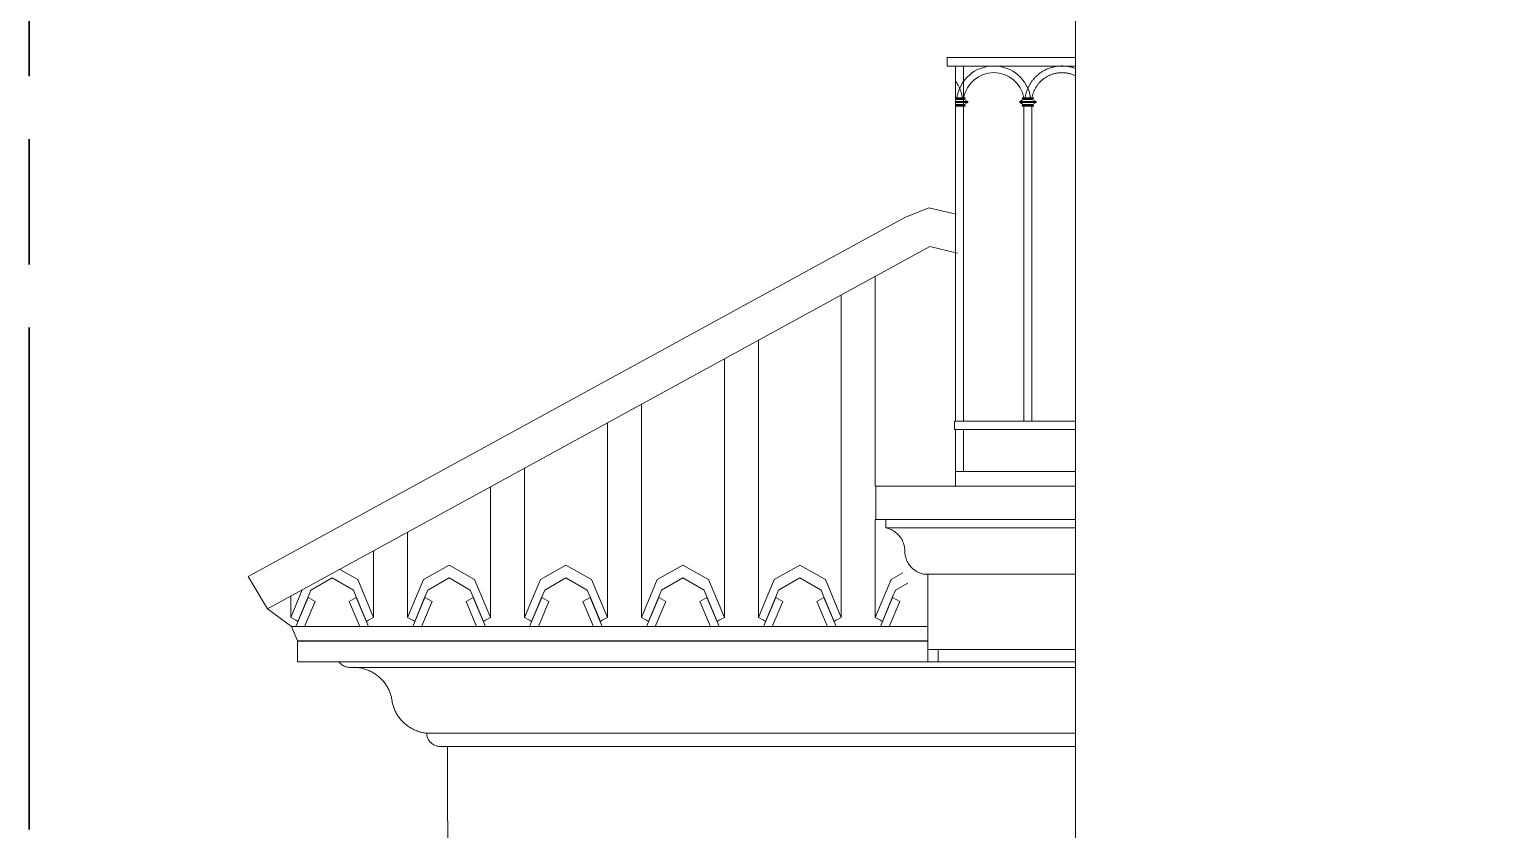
# Model space of a CAD drawing. Header units: millimetres. Extents: x -78046 to 260989, y -99288 to 158505.
# Drawn here: x 235063 to 238567, y -60502 to -58590 of the extents above; entities that cross this region are included whole.
import ezdxf
from ezdxf.xclip import XClip

# ---------------------------------------------------------------- set-up
doc = ezdxf.new("R2010")
doc.units = ezdxf.units.MM
doc.header["$LTSCALE"] = 100
doc.header["$XCLIPFRAME"] = 0
doc.linetypes.add('ACAD_ISO09W100', pattern=[45, 24, -3, 6, -3, 6, -3])
for name, color, linetype, lineweight in [('-HATCH', 8, 'Continuous', 5), ('-LINE1', 7, 'Continuous', 18), ('ranh gioi lo dat', 240, 'ACAD_ISO09W100', 30)]:
    doc.layers.add(name, color=color, linetype=linetype, lineweight=lineweight)

# ---------------------------------------------------------------- blocks, each defined once
blk = doc.blocks.new('lancan')
for p, q in [((-1.1, 988.8), (6547.2, 988.8)), ((-1.1, 968.8), (6547.2, 968.8)), ((652.8, 884), (643, 884)), ((652.8, 882), (643, 882)), ((648.8, 893), (652.8, 893)), ((651.2, 891), (652.8, 891)), ((651.2, 889), (673.6, 889)), ((651.2, 876.9), (673.6, 876.9)), ((652.8, 893), (672, 893)), ((672, 891), (652.8, 891)), ((652.8, 882), (652.8, 884)), ((652.8, 884), (672, 884)), ((652.8, 882), (672, 882)), ((672, 893), (676, 893)), ((672, 891), (673.6, 891)), ((672, 884), (672, 882)), ((672, 884), (681.8, 884)), ((672, 882), (681.8, 882)), ((673.6, 889), (673.6, 891)), ((673.6, 891), (676, 891)), ((681.8, 884), (673.6, 889)), ((673.6, 876.9), (681.8, 882)), ((673.6, 874.9), (673.6, 876.9)), ((676, 891), (676, 893)), ((681.8, 882), (681.8, 884)), ((814.4, 889), (806.2, 884)), ((806.2, 884), (806.2, 882)), ((816, 884), (806.2, 884)), ((806.2, 882), (814.4, 876.9)), ((816, 882), (806.2, 882)), ((812, 893), (812, 891)), ((812, 893), (816, 893)), ((812, 891), (814.4, 891)), ((814.4, 891), (814.4, 889)), ((814.4, 891), (816, 891)), ((814.4, 889), (836.8, 889)), ((814.4, 876.9), (814.4, 874.9)), ((814.4, 876.9), (836.8, 876.9)), ((816, 893), (835.2, 893)), ((835.2, 891), (816, 891)), ((816, 882), (816, 884)), ((816, 884), (835.2, 884)), ((816, 882), (835.2, 882)), ((835.2, 893), (839.2, 893)), ((835.2, 891), (836.8, 891)), ((835.2, 884), (835.2, 882)), ((835.2, 884), (845, 884)), ((835.2, 882), (845, 882)), ((836.8, 889), (836.8, 891)), ((836.8, 891), (839.2, 891)), ((845, 884), (836.8, 889)), ((836.8, 876.9), (845, 882)), ((836.8, 874.9), (836.8, 876.9)), ((839.2, 891), (839.2, 893)), ((845, 882), (845, 884)), ((672, 874.9), (652.8, 874.9)), ((652.8, 120), (652.8, 872.9)), ((652.8, 872.9), (672, 872.9)), ((672, 874.9), (673.6, 874.9)), ((672, 872.9), (672, 120)), ((672, 872.9), (676, 872.9)), ((673.6, 874.9), (676, 874.9)), ((676, 872.9), (676, 874.9)), ((812, 874.9), (812, 872.9)), ((812, 874.9), (814.4, 874.9)), ((812, 872.9), (816, 872.9)), ((814.4, 874.9), (816, 874.9)), ((835.2, 874.9), (816, 874.9)), ((816, 120), (816, 872.9)), ((816, 872.9), (835.2, 872.9)), ((835.2, 874.9), (836.8, 874.9)), ((835.2, 872.9), (835.2, 120)), ((835.2, 872.9), (839.2, 872.9)), ((836.8, 874.9), (839.2, 874.9)), ((839.2, 872.9), (839.2, 874.9)), ((-1.1, 120), (6547.2, 120)), ((-1.1, 100), (6547.2, 100))]:
    blk.add_line(p, q)
blk.add_lwpolyline([(672, 100), (652.8, 100), (652.8, 0), (672, 0)], close=True)
for centre, radius, start, end in [((580.8, 879.7), 89.2, 8.5304, 171.4696), ((580.8, 879.7), 73.2, 10.4137, 169.5863), ((744, 879.7), 89.2, 8.5304, 171.4696), ((744, 879.7), 73.2, 10.4137, 169.5863), ((907.2, 879.7), 89.2, 8.5304, 171.4696), ((907.2, 879.7), 73.2, 10.4137, 169.5863)]:
    blk.add_arc(centre, radius, start, end)
blk = doc.blocks.new('erte')
for p, q in [((212114.9, -49738), (212114.9, -52249.4)), ((212313, -52249.4), (212313, -49738)), ((212394.3, -49738), (212394.3, -52249.4)), ((212592.4, -52249.4), (212592.4, -49738)), ((212673.7, -49738), (212673.7, -52249.4)), ((212871.8, -52249.4), (212871.8, -49738)), ((212953.1, -49738), (212953.1, -52249.4)), ((213151.2, -52249.4), (213151.2, -49738)), ((213232.5, -49738), (213232.5, -52249.4)), ((213430.6, -52249.4), (213430.6, -49738)), ((213511.9, -49738), (213511.9, -52249.4)), ((213710, -52249.4), (213710, -49738)), ((213791.3, -49738), (213791.3, -52249.4)), ((213989.4, -52249.4), (213989.4, -49738)), ((214070.7, -49738), (214070.7, -52249.4)), ((214268.8, -52249.4), (214268.8, -49738)), ((214350.1, -49738), (214350.1, -52249.4)), ((214548.2, -52249.4), (214548.2, -49738)), ((214629.5, -49738), (214629.5, -52249.4)), ((214827.6, -52249.4), (214827.6, -49738)), ((214908.9, -49738), (214908.9, -52249.4)), ((215107, -52249.4), (215107, -49738)), ((215188.3, -49738), (215188.3, -52249.4)), ((215386.4, -52249.4), (215386.4, -49738)), ((215467.7, -49738), (215467.7, -52249.4)), ((215665.8, -52249.4), (215665.8, -49738)), ((215747.1, -49738), (215747.1, -52249.4)), ((215945.2, -52249.4), (215945.2, -49738)), ((216026.5, -49738), (216026.5, -52249.4)), ((216224.6, -52249.4), (216224.6, -49738)), ((216305.9, -49738), (216305.9, -52249.4)), ((216504, -52249.4), (216504, -49738)), ((216585.3, -49738), (216585.3, -52249.4)), ((216783.4, -52249.4), (216783.4, -49738)), ((216864.7, -49738), (216864.7, -52249.4)), ((217062.8, -52249.4), (217062.8, -49738)), ((217144.1, -49738), (217144.1, -52249.4)), ((217342.2, -52249.4), (217342.2, -49738)), ((217423.5, -49738), (217423.5, -52249.4)), ((217621.6, -52249.4), (217621.6, -49738)), ((217702.9, -49738), (217702.9, -52249.4)), ((217901, -52249.4), (217901, -49738)), ((217982.3, -49738), (217982.3, -52249.4)), ((218180.4, -52249.4), (218180.4, -49738)), ((218261.7, -49738), (218261.7, -52249.4)), ((218459.8, -52249.4), (218459.8, -49738)), ((218541.1, -49738), (218541.1, -52249.4)), ((218739.2, -52249.4), (218739.2, -49738)), ((218820.5, -49738), (218820.5, -52249.4)), ((219018.6, -52249.4), (219018.6, -49738)), ((219099.9, -49738), (219099.9, -52249.4)), ((219298, -52249.4), (219298, -49738)), ((219379.3, -49738), (219379.3, -52249.4)), ((219577.4, -52249.4), (219577.4, -49738)), ((219658.7, -49738), (219658.7, -52249.4)), ((219856.8, -52249.4), (219856.8, -49738)), ((219938.1, -49738), (219938.1, -52249.4)), ((220136.2, -52249.4), (220136.2, -49738)), ((220217.5, -49738), (220217.5, -52249.4)), ((220415.6, -52249.4), (220415.6, -49738)), ((220496.9, -49738), (220496.9, -52249.4)), ((220695, -52249.4), (220695, -49738)), ((220776.3, -49738), (220776.3, -52249.4)), ((220974.4, -52249.4), (220974.4, -49738)), ((221055.7, -49738), (221055.7, -52249.4)), ((221253.8, -52249.4), (221253.8, -49738)), ((221335.1, -49738), (221335.1, -52249.4)), ((221533.2, -52249.4), (221533.2, -49738)), ((212226.6, -52131.6), (212167.5, -52150.7)), ((212226.6, -52131.6), (212275.1, -52159)), ((212506, -52131.6), (212554.5, -52159)), ((212711.5, -52159), (212772.7, -52124.5)), ((212772.7, -52124.5), (212833.9, -52159)), ((212990.9, -52159), (213052.1, -52124.5)), ((213052.1, -52124.5), (213113.3, -52159)), ((213270.3, -52159), (213331.5, -52124.5)), ((213331.5, -52124.5), (213392.7, -52159)), ((213549.7, -52159), (213610.9, -52124.5)), ((213610.9, -52124.5), (213672.1, -52159)), ((213829.1, -52159), (213890.3, -52124.5)), ((213890.3, -52124.5), (213951.5, -52159)), ((214108.5, -52159), (214169.7, -52124.5)), ((214169.7, -52124.5), (214230.9, -52159)), ((214387.9, -52159), (214449.1, -52124.5)), ((214449.1, -52124.5), (214510.3, -52159)), ((214667.3, -52159), (214728.5, -52124.5)), ((214728.5, -52124.5), (214789.7, -52159)), ((214946.7, -52159), (215007.9, -52124.5)), ((215007.9, -52124.5), (215069.1, -52159)), ((215226.1, -52159), (215287.3, -52124.5)), ((215287.3, -52124.5), (215348.5, -52159)), ((215505.5, -52159), (215566.7, -52124.5)), ((215566.7, -52124.5), (215627.9, -52159)), ((215784.9, -52159), (215846.1, -52124.5)), ((215846.1, -52124.5), (215907.3, -52159)), ((216064.3, -52159), (216125.5, -52124.5)), ((216125.5, -52124.5), (216186.7, -52159)), ((216343.7, -52159), (216404.9, -52124.5)), ((216404.9, -52124.5), (216466.1, -52159)), ((216623.1, -52159), (216684.3, -52124.5)), ((216684.3, -52124.5), (216745.5, -52159)), ((216902.5, -52159), (216963.7, -52124.5)), ((216963.7, -52124.5), (217024.9, -52159)), ((217181.9, -52159), (217243.1, -52124.5)), ((217243.1, -52124.5), (217304.3, -52159)), ((217461.3, -52159), (217522.5, -52124.5)), ((217522.5, -52124.5), (217583.7, -52159)), ((217740.7, -52159), (217801.9, -52124.5)), ((217801.9, -52124.5), (217863.1, -52159)), ((218020.1, -52159), (218081.3, -52124.5)), ((218081.3, -52124.5), (218142.5, -52159)), ((218299.5, -52159), (218360.7, -52124.5)), ((218360.7, -52124.5), (218421.9, -52159)), ((218578.9, -52159), (218640.1, -52124.5)), ((218640.1, -52124.5), (218701.3, -52159)), ((218858.3, -52159), (218919.5, -52124.5)), ((218919.5, -52124.5), (218980.7, -52159)), ((219137.7, -52159), (219198.9, -52124.5)), ((219198.9, -52124.5), (219260.1, -52159)), ((219417.1, -52159), (219478.3, -52124.5)), ((219478.3, -52124.5), (219539.5, -52159)), ((219696.5, -52159), (219757.7, -52124.5)), ((219757.7, -52124.5), (219818.9, -52159)), ((219975.9, -52159), (220037.1, -52124.5)), ((220037.1, -52124.5), (220098.3, -52159)), ((220255.3, -52159), (220316.5, -52124.5)), ((220316.5, -52124.5), (220377.7, -52159)), ((220534.7, -52159), (220595.9, -52124.5)), ((220595.9, -52124.5), (220657.1, -52159)), ((220814.1, -52159), (220875.3, -52124.5)), ((220875.3, -52124.5), (220936.5, -52159)), ((221093.5, -52159), (221154.7, -52124.5)), ((221154.7, -52124.5), (221215.9, -52159)), ((221372.9, -52159), (221434.1, -52124.5)), ((221434.1, -52124.5), (221495.3, -52159)), ((212114.9, -52249.4), (212152.7, -52159)), ((212152.7, -52159), (212167.5, -52150.7)), ((212163.2, -52184), (212213.9, -52155.3)), ((212213.9, -52155.3), (212264.7, -52184)), ((212275.1, -52159), (212313, -52249.4)), ((212394.3, -52249.4), (212432.1, -52159)), ((212432.1, -52159), (212446.9, -52150.7)), ((212442.6, -52184), (212493.3, -52155.3)), ((212493.3, -52155.3), (212544.1, -52184)), ((212554.5, -52159), (212592.4, -52249.4)), ((212673.7, -52249.4), (212711.5, -52159)), ((212722, -52184), (212772.7, -52155.3)), ((212772.7, -52155.3), (212823.5, -52184)), ((212833.9, -52159), (212871.8, -52249.4)), ((212953.1, -52249.4), (212990.9, -52159)), ((213001.4, -52184), (213052.1, -52155.3)), ((213052.1, -52155.3), (213102.9, -52184)), ((213113.3, -52159), (213151.2, -52249.4)), ((213232.5, -52249.4), (213270.3, -52159)), ((213280.8, -52184), (213331.5, -52155.3)), ((213331.5, -52155.3), (213382.3, -52184)), ((213392.7, -52159), (213430.6, -52249.4)), ((213511.9, -52249.4), (213549.7, -52159)), ((213560.2, -52184), (213610.9, -52155.3)), ((213610.9, -52155.3), (213661.7, -52184)), ((213672.1, -52159), (213710, -52249.4)), ((213791.3, -52249.4), (213829.1, -52159)), ((213839.6, -52184), (213890.3, -52155.3)), ((213890.3, -52155.3), (213941.1, -52184)), ((213951.5, -52159), (213989.4, -52249.4)), ((214070.7, -52249.4), (214108.5, -52159)), ((214119, -52184), (214169.7, -52155.3)), ((214169.7, -52155.3), (214220.5, -52184)), ((214230.9, -52159), (214268.8, -52249.4)), ((214350.1, -52249.4), (214387.9, -52159)), ((214398.4, -52184), (214449.1, -52155.3)), ((214449.1, -52155.3), (214499.9, -52184)), ((214510.3, -52159), (214548.2, -52249.4)), ((214629.5, -52249.4), (214667.3, -52159)), ((214677.8, -52184), (214728.5, -52155.3)), ((214728.5, -52155.3), (214779.3, -52184)), ((214789.7, -52159), (214827.6, -52249.4)), ((214908.9, -52249.4), (214946.7, -52159)), ((214957.2, -52184), (215007.9, -52155.3)), ((215007.9, -52155.3), (215058.7, -52184)), ((215069.1, -52159), (215107, -52249.4)), ((215188.3, -52249.4), (215226.1, -52159)), ((215236.6, -52184), (215287.3, -52155.3)), ((215287.3, -52155.3), (215338.1, -52184)), ((215348.5, -52159), (215386.4, -52249.4)), ((215467.7, -52249.4), (215505.5, -52159)), ((215516, -52184), (215566.7, -52155.3)), ((215566.7, -52155.3), (215617.5, -52184)), ((215627.9, -52159), (215665.8, -52249.4)), ((215747.1, -52249.4), (215784.9, -52159)), ((215795.4, -52184), (215846.1, -52155.3)), ((215846.1, -52155.3), (215896.9, -52184)), ((215907.3, -52159), (215945.2, -52249.4)), ((216026.5, -52249.4), (216064.3, -52159)), ((216074.8, -52184), (216125.5, -52155.3)), ((216125.5, -52155.3), (216176.3, -52184)), ((216186.7, -52159), (216224.6, -52249.4)), ((216305.9, -52249.4), (216343.7, -52159)), ((216354.2, -52184), (216404.9, -52155.3)), ((216404.9, -52155.3), (216455.7, -52184)), ((216466.1, -52159), (216504, -52249.4)), ((216585.3, -52249.4), (216623.1, -52159)), ((216633.6, -52184), (216684.3, -52155.3)), ((216684.3, -52155.3), (216735.1, -52184)), ((216745.5, -52159), (216783.4, -52249.4)), ((216864.7, -52249.4), (216902.5, -52159)), ((216913, -52184), (216963.7, -52155.3)), ((216963.7, -52155.3), (217014.5, -52184)), ((217024.9, -52159), (217062.8, -52249.4)), ((217144.1, -52249.4), (217181.9, -52159)), ((217192.4, -52184), (217243.1, -52155.3)), ((217243.1, -52155.3), (217293.9, -52184)), ((217304.3, -52159), (217342.2, -52249.4)), ((217423.5, -52249.4), (217461.3, -52159)), ((217471.8, -52184), (217522.5, -52155.3)), ((217522.5, -52155.3), (217573.3, -52184)), ((217583.7, -52159), (217621.6, -52249.4)), ((217702.9, -52249.4), (217740.7, -52159)), ((217751.2, -52184), (217801.9, -52155.3)), ((217801.9, -52155.3), (217852.7, -52184)), ((217863.1, -52159), (217901, -52249.4)), ((217982.3, -52249.4), (218020.1, -52159)), ((218030.6, -52184), (218081.3, -52155.3)), ((218081.3, -52155.3), (218132.1, -52184)), ((218142.5, -52159), (218180.4, -52249.4)), ((218261.7, -52249.4), (218299.5, -52159)), ((218310, -52184), (218360.7, -52155.3)), ((218360.7, -52155.3), (218411.5, -52184)), ((218421.9, -52159), (218459.8, -52249.4)), ((218541.1, -52249.4), (218578.9, -52159)), ((218589.4, -52184), (218640.1, -52155.3)), ((218640.1, -52155.3), (218690.9, -52184)), ((218701.3, -52159), (218739.2, -52249.4)), ((218820.5, -52249.4), (218858.3, -52159)), ((218868.8, -52184), (218919.5, -52155.3)), ((218919.5, -52155.3), (218970.3, -52184)), ((218980.7, -52159), (219018.6, -52249.4)), ((219099.9, -52249.4), (219137.7, -52159)), ((219148.2, -52184), (219198.9, -52155.3)), ((219198.9, -52155.3), (219249.7, -52184)), ((219260.1, -52159), (219298, -52249.4)), ((219379.3, -52249.4), (219417.1, -52159)), ((219427.6, -52184), (219478.3, -52155.3)), ((219478.3, -52155.3), (219529.1, -52184)), ((219539.5, -52159), (219577.4, -52249.4)), ((219658.7, -52249.4), (219696.5, -52159)), ((219707, -52184), (219757.7, -52155.3)), ((219757.7, -52155.3), (219808.5, -52184)), ((219818.9, -52159), (219856.8, -52249.4)), ((219938.1, -52249.4), (219975.9, -52159)), ((219986.4, -52184), (220037.1, -52155.3)), ((220037.1, -52155.3), (220087.9, -52184)), ((220098.3, -52159), (220136.2, -52249.4)), ((220217.5, -52249.4), (220255.3, -52159)), ((220265.8, -52184), (220316.5, -52155.3)), ((220316.5, -52155.3), (220367.3, -52184)), ((220377.7, -52159), (220415.6, -52249.4)), ((220496.9, -52249.4), (220534.7, -52159)), ((220545.2, -52184), (220595.9, -52155.3)), ((220595.9, -52155.3), (220646.7, -52184)), ((220657.1, -52159), (220695, -52249.4)), ((220776.3, -52249.4), (220814.1, -52159)), ((220824.6, -52184), (220875.3, -52155.3)), ((220875.3, -52155.3), (220926.1, -52184)), ((220936.5, -52159), (220974.4, -52249.4)), ((221055.7, -52249.4), (221093.5, -52159)), ((221104, -52184), (221154.7, -52155.3)), ((221154.7, -52155.3), (221205.5, -52184)), ((221215.9, -52159), (221253.8, -52249.4)), ((221335.1, -52249.4), (221372.9, -52159)), ((221383.4, -52184), (221434.1, -52155.3)), ((221434.1, -52155.3), (221484.9, -52184)), ((221495.3, -52159), (221533.2, -52249.4)), ((212156.4, -52201.7), (212127.1, -52271.6)), ((212131.8, -52258.9), (212156.4, -52200.2)), ((212173.3, -52211.2), (212148, -52271.6)), ((212156.4, -52200.2), (212163.2, -52184)), ((212156.4, -52201.7), (212156.4, -52200.2)), ((212173.3, -52211.2), (212156.4, -52201.7)), ((212271.5, -52201.7), (212254.6, -52211.2)), ((212279.9, -52271.6), (212254.6, -52211.2)), ((212264.7, -52184), (212271.5, -52200.2)), ((212271.5, -52200.2), (212271.5, -52201.7)), ((212271.5, -52200.2), (212296.1, -52258.9)), ((212300.8, -52271.6), (212271.5, -52201.7)), ((212435.8, -52201.7), (212406.5, -52271.6)), ((212411.2, -52258.9), (212435.8, -52200.2)), ((212452.7, -52211.2), (212427.4, -52271.6)), ((212435.8, -52200.2), (212442.6, -52184)), ((212435.8, -52201.7), (212435.8, -52200.2)), ((212452.7, -52211.2), (212435.8, -52201.7)), ((212550.9, -52201.7), (212534, -52211.2)), ((212559.3, -52271.6), (212534, -52211.2)), ((212544.1, -52184), (212550.9, -52200.2)), ((212550.9, -52200.2), (212550.9, -52201.7)), ((212550.9, -52200.2), (212575.5, -52258.9)), ((212580.2, -52271.6), (212550.9, -52201.7)), ((212715.2, -52201.7), (212685.9, -52271.6)), ((212690.6, -52258.9), (212715.2, -52200.2)), ((212732.1, -52211.2), (212706.8, -52271.6)), ((212715.2, -52200.2), (212722, -52184)), ((212715.2, -52201.7), (212715.2, -52200.2)), ((212732.1, -52211.2), (212715.2, -52201.7)), ((212830.3, -52201.7), (212813.4, -52211.2)), ((212838.7, -52271.6), (212813.4, -52211.2)), ((212823.5, -52184), (212830.3, -52200.2)), ((212830.3, -52200.2), (212830.3, -52201.7)), ((212830.3, -52200.2), (212854.9, -52258.9)), ((212859.6, -52271.6), (212830.3, -52201.7)), ((212994.6, -52201.7), (212965.3, -52271.6)), ((212970, -52258.9), (212994.6, -52200.2)), ((213011.5, -52211.2), (212986.2, -52271.6)), ((212994.6, -52200.2), (213001.4, -52184)), ((212994.6, -52201.7), (212994.6, -52200.2)), ((213011.5, -52211.2), (212994.6, -52201.7)), ((213109.7, -52201.7), (213092.8, -52211.2)), ((213118.1, -52271.6), (213092.8, -52211.2)), ((213102.9, -52184), (213109.7, -52200.2)), ((213109.7, -52200.2), (213109.7, -52201.7)), ((213109.7, -52200.2), (213134.3, -52258.9)), ((213139, -52271.6), (213109.7, -52201.7)), ((213274, -52201.7), (213244.7, -52271.6)), ((213249.4, -52258.9), (213274, -52200.2)), ((213290.9, -52211.2), (213265.6, -52271.6)), ((213274, -52200.2), (213280.8, -52184)), ((213274, -52201.7), (213274, -52200.2)), ((213290.9, -52211.2), (213274, -52201.7)), ((213389.1, -52201.7), (213372.2, -52211.2)), ((213397.5, -52271.6), (213372.2, -52211.2)), ((213382.3, -52184), (213389.1, -52200.2)), ((213389.1, -52200.2), (213389.1, -52201.7)), ((213389.1, -52200.2), (213413.7, -52258.9)), ((213418.4, -52271.6), (213389.1, -52201.7)), ((213553.4, -52201.7), (213524.1, -52271.6)), ((213528.8, -52258.9), (213553.4, -52200.2)), ((213570.3, -52211.2), (213545, -52271.6)), ((213553.4, -52200.2), (213560.2, -52184)), ((213553.4, -52201.7), (213553.4, -52200.2)), ((213570.3, -52211.2), (213553.4, -52201.7)), ((213668.5, -52201.7), (213651.6, -52211.2)), ((213676.9, -52271.6), (213651.6, -52211.2)), ((213661.7, -52184), (213668.5, -52200.2)), ((213668.5, -52200.2), (213668.5, -52201.7)), ((213668.5, -52200.2), (213693.1, -52258.9)), ((213697.8, -52271.6), (213668.5, -52201.7)), ((213832.8, -52201.7), (213803.5, -52271.6)), ((213808.2, -52258.9), (213832.8, -52200.2)), ((213849.7, -52211.2), (213824.4, -52271.6)), ((213832.8, -52200.2), (213839.6, -52184)), ((213832.8, -52201.7), (213832.8, -52200.2)), ((213849.7, -52211.2), (213832.8, -52201.7)), ((213947.9, -52201.7), (213931, -52211.2)), ((213956.3, -52271.6), (213931, -52211.2)), ((213941.1, -52184), (213947.9, -52200.2)), ((213947.9, -52200.2), (213947.9, -52201.7)), ((213947.9, -52200.2), (213972.5, -52258.9)), ((213977.2, -52271.6), (213947.9, -52201.7)), ((214112.2, -52201.7), (214082.9, -52271.6)), ((214087.6, -52258.9), (214112.2, -52200.2)), ((214129.1, -52211.2), (214103.8, -52271.6)), ((214112.2, -52200.2), (214119, -52184)), ((214112.2, -52201.7), (214112.2, -52200.2)), ((214129.1, -52211.2), (214112.2, -52201.7)), ((214227.3, -52201.7), (214210.4, -52211.2)), ((214235.7, -52271.6), (214210.4, -52211.2)), ((214220.5, -52184), (214227.3, -52200.2)), ((214227.3, -52200.2), (214227.3, -52201.7)), ((214227.3, -52200.2), (214251.9, -52258.9)), ((214256.6, -52271.6), (214227.3, -52201.7)), ((214391.6, -52201.7), (214362.3, -52271.6)), ((214367, -52258.9), (214391.6, -52200.2)), ((214408.5, -52211.2), (214383.2, -52271.6)), ((214391.6, -52200.2), (214398.4, -52184)), ((214391.6, -52201.7), (214391.6, -52200.2)), ((214408.5, -52211.2), (214391.6, -52201.7)), ((214506.7, -52201.7), (214489.8, -52211.2)), ((214515.1, -52271.6), (214489.8, -52211.2)), ((214499.9, -52184), (214506.7, -52200.2)), ((214506.7, -52200.2), (214506.7, -52201.7)), ((214506.7, -52200.2), (214531.3, -52258.9)), ((214536, -52271.6), (214506.7, -52201.7)), ((214671, -52201.7), (214641.7, -52271.6)), ((214646.4, -52258.9), (214671, -52200.2)), ((214687.9, -52211.2), (214662.6, -52271.6)), ((214671, -52200.2), (214677.8, -52184)), ((214671, -52201.7), (214671, -52200.2)), ((214687.9, -52211.2), (214671, -52201.7)), ((214786.1, -52201.7), (214769.2, -52211.2)), ((214794.5, -52271.6), (214769.2, -52211.2)), ((214779.3, -52184), (214786.1, -52200.2)), ((214786.1, -52200.2), (214786.1, -52201.7)), ((214786.1, -52200.2), (214810.7, -52258.9)), ((214815.4, -52271.6), (214786.1, -52201.7)), ((214950.4, -52201.7), (214921.1, -52271.6)), ((214925.8, -52258.9), (214950.4, -52200.2)), ((214967.3, -52211.2), (214942, -52271.6)), ((214950.4, -52200.2), (214957.2, -52184)), ((214950.4, -52201.7), (214950.4, -52200.2)), ((214967.3, -52211.2), (214950.4, -52201.7)), ((215065.5, -52201.7), (215048.6, -52211.2)), ((215073.9, -52271.6), (215048.6, -52211.2)), ((215058.7, -52184), (215065.5, -52200.2)), ((215065.5, -52200.2), (215065.5, -52201.7)), ((215065.5, -52200.2), (215090.1, -52258.9)), ((215094.8, -52271.6), (215065.5, -52201.7)), ((215229.8, -52201.7), (215200.5, -52271.6)), ((215205.2, -52258.9), (215229.8, -52200.2)), ((215246.7, -52211.2), (215221.4, -52271.6)), ((215229.8, -52200.2), (215236.6, -52184)), ((215229.8, -52201.7), (215229.8, -52200.2)), ((215246.7, -52211.2), (215229.8, -52201.7)), ((215344.9, -52201.7), (215328, -52211.2)), ((215353.3, -52271.6), (215328, -52211.2)), ((215338.1, -52184), (215344.9, -52200.2)), ((215344.9, -52200.2), (215344.9, -52201.7)), ((215344.9, -52200.2), (215369.5, -52258.9)), ((215374.2, -52271.6), (215344.9, -52201.7)), ((215509.2, -52201.7), (215479.9, -52271.6)), ((215484.6, -52258.9), (215509.2, -52200.2)), ((215526.1, -52211.2), (215500.8, -52271.6)), ((215509.2, -52200.2), (215516, -52184)), ((215509.2, -52201.7), (215509.2, -52200.2)), ((215526.1, -52211.2), (215509.2, -52201.7)), ((215624.3, -52201.7), (215607.4, -52211.2)), ((215632.7, -52271.6), (215607.4, -52211.2)), ((215617.5, -52184), (215624.3, -52200.2)), ((215624.3, -52200.2), (215624.3, -52201.7)), ((215624.3, -52200.2), (215648.9, -52258.9)), ((215653.6, -52271.6), (215624.3, -52201.7)), ((215788.6, -52201.7), (215759.3, -52271.6)), ((215764, -52258.9), (215788.6, -52200.2)), ((215805.5, -52211.2), (215780.2, -52271.6)), ((215788.6, -52200.2), (215795.4, -52184)), ((215788.6, -52201.7), (215788.6, -52200.2)), ((215805.5, -52211.2), (215788.6, -52201.7)), ((215903.7, -52201.7), (215886.8, -52211.2)), ((215912.1, -52271.6), (215886.8, -52211.2)), ((215896.9, -52184), (215903.7, -52200.2)), ((215903.7, -52200.2), (215903.7, -52201.7)), ((215903.7, -52200.2), (215928.3, -52258.9)), ((215933, -52271.6), (215903.7, -52201.7)), ((216068, -52201.7), (216038.7, -52271.6)), ((216043.4, -52258.9), (216068, -52200.2)), ((216084.9, -52211.2), (216059.6, -52271.6)), ((216068, -52200.2), (216074.8, -52184)), ((216068, -52201.7), (216068, -52200.2)), ((216084.9, -52211.2), (216068, -52201.7)), ((216183.1, -52201.7), (216166.2, -52211.2)), ((216191.5, -52271.6), (216166.2, -52211.2)), ((216176.3, -52184), (216183.1, -52200.2)), ((216183.1, -52200.2), (216183.1, -52201.7)), ((216183.1, -52200.2), (216207.7, -52258.9)), ((216212.4, -52271.6), (216183.1, -52201.7)), ((216347.4, -52201.7), (216318.1, -52271.6)), ((216322.8, -52258.9), (216347.4, -52200.2)), ((216364.3, -52211.2), (216339, -52271.6)), ((216347.4, -52200.2), (216354.2, -52184)), ((216347.4, -52201.7), (216347.4, -52200.2)), ((216364.3, -52211.2), (216347.4, -52201.7)), ((216462.5, -52201.7), (216445.6, -52211.2)), ((216470.9, -52271.6), (216445.6, -52211.2)), ((216455.7, -52184), (216462.5, -52200.2)), ((216462.5, -52200.2), (216462.5, -52201.7)), ((216462.5, -52200.2), (216487.1, -52258.9)), ((216491.8, -52271.6), (216462.5, -52201.7)), ((216626.8, -52201.7), (216597.5, -52271.6)), ((216602.2, -52258.9), (216626.8, -52200.2)), ((216643.7, -52211.2), (216618.4, -52271.6)), ((216626.8, -52200.2), (216633.6, -52184)), ((216626.8, -52201.7), (216626.8, -52200.2)), ((216643.7, -52211.2), (216626.8, -52201.7)), ((216741.9, -52201.7), (216725, -52211.2)), ((216750.3, -52271.6), (216725, -52211.2)), ((216735.1, -52184), (216741.9, -52200.2)), ((216741.9, -52200.2), (216741.9, -52201.7)), ((216741.9, -52200.2), (216766.5, -52258.9)), ((216771.2, -52271.6), (216741.9, -52201.7)), ((216906.2, -52201.7), (216876.9, -52271.6)), ((216881.6, -52258.9), (216906.2, -52200.2)), ((216923.1, -52211.2), (216897.8, -52271.6)), ((216906.2, -52200.2), (216913, -52184)), ((216906.2, -52201.7), (216906.2, -52200.2)), ((216923.1, -52211.2), (216906.2, -52201.7)), ((217021.3, -52201.7), (217004.4, -52211.2)), ((217029.7, -52271.6), (217004.4, -52211.2)), ((217014.5, -52184), (217021.3, -52200.2)), ((217021.3, -52200.2), (217021.3, -52201.7)), ((217021.3, -52200.2), (217045.9, -52258.9)), ((217050.6, -52271.6), (217021.3, -52201.7)), ((217185.6, -52201.7), (217156.3, -52271.6)), ((217161, -52258.9), (217185.6, -52200.2)), ((217202.5, -52211.2), (217177.2, -52271.6)), ((217185.6, -52200.2), (217192.4, -52184)), ((217185.6, -52201.7), (217185.6, -52200.2)), ((217202.5, -52211.2), (217185.6, -52201.7)), ((217300.7, -52201.7), (217283.8, -52211.2)), ((217309.1, -52271.6), (217283.8, -52211.2)), ((217293.9, -52184), (217300.7, -52200.2)), ((217300.7, -52200.2), (217300.7, -52201.7)), ((217300.7, -52200.2), (217325.3, -52258.9)), ((217330, -52271.6), (217300.7, -52201.7)), ((217465, -52201.7), (217435.7, -52271.6)), ((217440.4, -52258.9), (217465, -52200.2)), ((217481.9, -52211.2), (217456.6, -52271.6)), ((217465, -52200.2), (217471.8, -52184)), ((217465, -52201.7), (217465, -52200.2)), ((217481.9, -52211.2), (217465, -52201.7)), ((217580.1, -52201.7), (217563.2, -52211.2)), ((217588.5, -52271.6), (217563.2, -52211.2)), ((217573.3, -52184), (217580.1, -52200.2)), ((217580.1, -52200.2), (217580.1, -52201.7)), ((217580.1, -52200.2), (217604.7, -52258.9)), ((217609.4, -52271.6), (217580.1, -52201.7)), ((217744.4, -52201.7), (217715.1, -52271.6)), ((217719.8, -52258.9), (217744.4, -52200.2)), ((217761.3, -52211.2), (217736, -52271.6)), ((217744.4, -52200.2), (217751.2, -52184)), ((217744.4, -52201.7), (217744.4, -52200.2)), ((217761.3, -52211.2), (217744.4, -52201.7)), ((217859.5, -52201.7), (217842.6, -52211.2)), ((217867.9, -52271.6), (217842.6, -52211.2)), ((217852.7, -52184), (217859.5, -52200.2)), ((217859.5, -52200.2), (217859.5, -52201.7)), ((217859.5, -52200.2), (217884.1, -52258.9)), ((217888.8, -52271.6), (217859.5, -52201.7)), ((218023.8, -52201.7), (217994.5, -52271.6)), ((217999.2, -52258.9), (218023.8, -52200.2)), ((218040.7, -52211.2), (218015.4, -52271.6)), ((218023.8, -52200.2), (218030.6, -52184)), ((218023.8, -52201.7), (218023.8, -52200.2)), ((218040.7, -52211.2), (218023.8, -52201.7)), ((218138.9, -52201.7), (218122, -52211.2)), ((218147.3, -52271.6), (218122, -52211.2)), ((218132.1, -52184), (218138.9, -52200.2)), ((218138.9, -52200.2), (218138.9, -52201.7)), ((218138.9, -52200.2), (218163.5, -52258.9)), ((218168.2, -52271.6), (218138.9, -52201.7)), ((218303.2, -52201.7), (218273.9, -52271.6)), ((218278.6, -52258.9), (218303.2, -52200.2)), ((218320.1, -52211.2), (218294.8, -52271.6)), ((218303.2, -52200.2), (218310, -52184)), ((218303.2, -52201.7), (218303.2, -52200.2)), ((218320.1, -52211.2), (218303.2, -52201.7)), ((218418.3, -52201.7), (218401.4, -52211.2)), ((218426.7, -52271.6), (218401.4, -52211.2)), ((218411.5, -52184), (218418.3, -52200.2)), ((218418.3, -52200.2), (218418.3, -52201.7)), ((218418.3, -52200.2), (218442.9, -52258.9)), ((218447.6, -52271.6), (218418.3, -52201.7)), ((218582.6, -52201.7), (218553.3, -52271.6)), ((218558, -52258.9), (218582.6, -52200.2)), ((218599.5, -52211.2), (218574.2, -52271.6)), ((218582.6, -52200.2), (218589.4, -52184)), ((218582.6, -52201.7), (218582.6, -52200.2)), ((218599.5, -52211.2), (218582.6, -52201.7)), ((218697.7, -52201.7), (218680.8, -52211.2)), ((218706.1, -52271.6), (218680.8, -52211.2)), ((218690.9, -52184), (218697.7, -52200.2)), ((218697.7, -52200.2), (218697.7, -52201.7)), ((218697.7, -52200.2), (218722.3, -52258.9)), ((218727, -52271.6), (218697.7, -52201.7)), ((218862, -52201.7), (218832.7, -52271.6)), ((218837.4, -52258.9), (218862, -52200.2)), ((218878.9, -52211.2), (218853.6, -52271.6)), ((218862, -52200.2), (218868.8, -52184)), ((218862, -52201.7), (218862, -52200.2)), ((218878.9, -52211.2), (218862, -52201.7)), ((218977.1, -52201.7), (218960.2, -52211.2)), ((218985.5, -52271.6), (218960.2, -52211.2)), ((218970.3, -52184), (218977.1, -52200.2)), ((218977.1, -52200.2), (218977.1, -52201.7)), ((218977.1, -52200.2), (219001.7, -52258.9)), ((219006.4, -52271.6), (218977.1, -52201.7)), ((219141.4, -52201.7), (219112.1, -52271.6)), ((219116.8, -52258.9), (219141.4, -52200.2)), ((219158.3, -52211.2), (219133, -52271.6)), ((219141.4, -52200.2), (219148.2, -52184)), ((219141.4, -52201.7), (219141.4, -52200.2)), ((219158.3, -52211.2), (219141.4, -52201.7)), ((219256.5, -52201.7), (219239.6, -52211.2)), ((219264.9, -52271.6), (219239.6, -52211.2)), ((219249.7, -52184), (219256.5, -52200.2)), ((219256.5, -52200.2), (219256.5, -52201.7)), ((219256.5, -52200.2), (219281.1, -52258.9)), ((219285.8, -52271.6), (219256.5, -52201.7)), ((219420.8, -52201.7), (219391.5, -52271.6)), ((219396.2, -52258.9), (219420.8, -52200.2)), ((219437.7, -52211.2), (219412.4, -52271.6)), ((219420.8, -52200.2), (219427.6, -52184)), ((219420.8, -52201.7), (219420.8, -52200.2)), ((219437.7, -52211.2), (219420.8, -52201.7)), ((219535.9, -52201.7), (219519, -52211.2)), ((219544.3, -52271.6), (219519, -52211.2)), ((219529.1, -52184), (219535.9, -52200.2)), ((219535.9, -52200.2), (219535.9, -52201.7)), ((219535.9, -52200.2), (219560.5, -52258.9)), ((219565.2, -52271.6), (219535.9, -52201.7)), ((219700.2, -52201.7), (219670.9, -52271.6)), ((219675.6, -52258.9), (219700.2, -52200.2)), ((219717.1, -52211.2), (219691.8, -52271.6)), ((219700.2, -52200.2), (219707, -52184)), ((219700.2, -52201.7), (219700.2, -52200.2)), ((219717.1, -52211.2), (219700.2, -52201.7)), ((219815.3, -52201.7), (219798.4, -52211.2)), ((219823.7, -52271.6), (219798.4, -52211.2)), ((219808.5, -52184), (219815.3, -52200.2)), ((219815.3, -52200.2), (219815.3, -52201.7)), ((219815.3, -52200.2), (219839.9, -52258.9)), ((219844.6, -52271.6), (219815.3, -52201.7)), ((219979.6, -52201.7), (219950.3, -52271.6)), ((219955, -52258.9), (219979.6, -52200.2)), ((219996.5, -52211.2), (219971.2, -52271.6)), ((219979.6, -52200.2), (219986.4, -52184)), ((219979.6, -52201.7), (219979.6, -52200.2)), ((219996.5, -52211.2), (219979.6, -52201.7)), ((220094.7, -52201.7), (220077.8, -52211.2)), ((220103.1, -52271.6), (220077.8, -52211.2)), ((220087.9, -52184), (220094.7, -52200.2)), ((220094.7, -52200.2), (220094.7, -52201.7)), ((220094.7, -52200.2), (220119.3, -52258.9)), ((220124, -52271.6), (220094.7, -52201.7)), ((220259, -52201.7), (220229.7, -52271.6)), ((220234.4, -52258.9), (220259, -52200.2)), ((220275.9, -52211.2), (220250.6, -52271.6)), ((220259, -52200.2), (220265.8, -52184)), ((220259, -52201.7), (220259, -52200.2)), ((220275.9, -52211.2), (220259, -52201.7)), ((220374.1, -52201.7), (220357.2, -52211.2)), ((220382.5, -52271.6), (220357.2, -52211.2)), ((220367.3, -52184), (220374.1, -52200.2)), ((220374.1, -52200.2), (220374.1, -52201.7)), ((220374.1, -52200.2), (220398.7, -52258.9)), ((220403.4, -52271.6), (220374.1, -52201.7)), ((220538.4, -52201.7), (220509.1, -52271.6)), ((220513.8, -52258.9), (220538.4, -52200.2)), ((220555.3, -52211.2), (220530, -52271.6)), ((220538.4, -52200.2), (220545.2, -52184)), ((220538.4, -52201.7), (220538.4, -52200.2)), ((220555.3, -52211.2), (220538.4, -52201.7)), ((220653.5, -52201.7), (220636.6, -52211.2)), ((220661.9, -52271.6), (220636.6, -52211.2)), ((220646.7, -52184), (220653.5, -52200.2)), ((220653.5, -52200.2), (220653.5, -52201.7)), ((220653.5, -52200.2), (220678.1, -52258.9)), ((220682.8, -52271.6), (220653.5, -52201.7)), ((220817.8, -52201.7), (220788.5, -52271.6)), ((220793.2, -52258.9), (220817.8, -52200.2)), ((220834.7, -52211.2), (220809.4, -52271.6)), ((220817.8, -52200.2), (220824.6, -52184)), ((220817.8, -52201.7), (220817.8, -52200.2)), ((220834.7, -52211.2), (220817.8, -52201.7)), ((220932.9, -52201.7), (220916, -52211.2)), ((220941.3, -52271.6), (220916, -52211.2)), ((220926.1, -52184), (220932.9, -52200.2)), ((220932.9, -52200.2), (220932.9, -52201.7)), ((220932.9, -52200.2), (220957.5, -52258.9)), ((220962.2, -52271.6), (220932.9, -52201.7)), ((221097.2, -52201.7), (221067.9, -52271.6)), ((221072.6, -52258.9), (221097.2, -52200.2)), ((221114.1, -52211.2), (221088.8, -52271.6)), ((221097.2, -52200.2), (221104, -52184)), ((221097.2, -52201.7), (221097.2, -52200.2)), ((221114.1, -52211.2), (221097.2, -52201.7)), ((221212.3, -52201.7), (221195.4, -52211.2)), ((221220.7, -52271.6), (221195.4, -52211.2)), ((221205.5, -52184), (221212.3, -52200.2)), ((221212.3, -52200.2), (221212.3, -52201.7)), ((221212.3, -52200.2), (221236.9, -52258.9)), ((221241.6, -52271.6), (221212.3, -52201.7)), ((221376.6, -52201.7), (221347.3, -52271.6)), ((221352, -52258.9), (221376.6, -52200.2)), ((221393.5, -52211.2), (221368.2, -52271.6)), ((221376.6, -52200.2), (221383.4, -52184)), ((221376.6, -52201.7), (221376.6, -52200.2)), ((221393.5, -52211.2), (221376.6, -52201.7)), ((221491.7, -52201.7), (221474.8, -52211.2)), ((221500.1, -52271.6), (221474.8, -52211.2)), ((221484.9, -52184), (221491.7, -52200.2)), ((221491.7, -52200.2), (221491.7, -52201.7)), ((221491.7, -52200.2), (221516.3, -52258.9)), ((221521, -52271.6), (221491.7, -52201.7)), ((212114.9, -52249.4), (212127.1, -52256.3)), ((212127.1, -52256.3), (212131.8, -52258.9)), ((212296.1, -52258.9), (212300.7, -52256.3)), ((212300.7, -52256.3), (212313, -52249.4)), ((212394.3, -52249.4), (212406.5, -52256.3)), ((212406.5, -52256.3), (212411.2, -52258.9)), ((212575.5, -52258.9), (212580.1, -52256.3)), ((212580.1, -52256.3), (212592.4, -52249.4)), ((212673.7, -52249.4), (212685.9, -52256.3)), ((212685.9, -52256.3), (212690.6, -52258.9)), ((212854.9, -52258.9), (212859.5, -52256.3)), ((212859.5, -52256.3), (212871.8, -52249.4)), ((212953.1, -52249.4), (212965.3, -52256.3)), ((212965.3, -52256.3), (212970, -52258.9)), ((213134.3, -52258.9), (213138.9, -52256.3)), ((213138.9, -52256.3), (213151.2, -52249.4)), ((213232.5, -52249.4), (213244.7, -52256.3)), ((213244.7, -52256.3), (213249.4, -52258.9)), ((213413.7, -52258.9), (213418.3, -52256.3)), ((213418.3, -52256.3), (213430.6, -52249.4)), ((213511.9, -52249.4), (213524.1, -52256.3)), ((213524.1, -52256.3), (213528.8, -52258.9)), ((213693.1, -52258.9), (213697.7, -52256.3)), ((213697.7, -52256.3), (213710, -52249.4)), ((213791.3, -52249.4), (213803.5, -52256.3)), ((213803.5, -52256.3), (213808.2, -52258.9)), ((213972.5, -52258.9), (213977.1, -52256.3)), ((213977.1, -52256.3), (213989.4, -52249.4)), ((214070.7, -52249.4), (214082.9, -52256.3)), ((214082.9, -52256.3), (214087.6, -52258.9)), ((214251.9, -52258.9), (214256.5, -52256.3)), ((214256.5, -52256.3), (214268.8, -52249.4)), ((214350.1, -52249.4), (214362.3, -52256.3)), ((214362.3, -52256.3), (214367, -52258.9)), ((214531.3, -52258.9), (214535.9, -52256.3)), ((214535.9, -52256.3), (214548.2, -52249.4)), ((214629.5, -52249.4), (214641.7, -52256.3)), ((214641.7, -52256.3), (214646.4, -52258.9)), ((214810.7, -52258.9), (214815.3, -52256.3)), ((214815.3, -52256.3), (214827.6, -52249.4)), ((214908.9, -52249.4), (214921.1, -52256.3)), ((214921.1, -52256.3), (214925.8, -52258.9)), ((215090.1, -52258.9), (215094.7, -52256.3)), ((215094.7, -52256.3), (215107, -52249.4)), ((215188.3, -52249.4), (215200.5, -52256.3)), ((215200.5, -52256.3), (215205.2, -52258.9)), ((215369.5, -52258.9), (215374.1, -52256.3)), ((215374.1, -52256.3), (215386.4, -52249.4)), ((215467.7, -52249.4), (215479.9, -52256.3)), ((215479.9, -52256.3), (215484.6, -52258.9)), ((215648.9, -52258.9), (215653.5, -52256.3)), ((215653.5, -52256.3), (215665.8, -52249.4)), ((215747.1, -52249.4), (215759.3, -52256.3)), ((215759.3, -52256.3), (215764, -52258.9)), ((215928.3, -52258.9), (215932.9, -52256.3)), ((215932.9, -52256.3), (215945.2, -52249.4)), ((216026.5, -52249.4), (216038.7, -52256.3)), ((216038.7, -52256.3), (216043.4, -52258.9)), ((216207.7, -52258.9), (216212.3, -52256.3)), ((216212.3, -52256.3), (216224.6, -52249.4)), ((216305.9, -52249.4), (216318.1, -52256.3)), ((216318.1, -52256.3), (216322.8, -52258.9)), ((216487.1, -52258.9), (216491.7, -52256.3)), ((216491.7, -52256.3), (216504, -52249.4)), ((216585.3, -52249.4), (216597.5, -52256.3)), ((216597.5, -52256.3), (216602.2, -52258.9)), ((216766.5, -52258.9), (216771.1, -52256.3)), ((216771.1, -52256.3), (216783.4, -52249.4)), ((216864.7, -52249.4), (216876.9, -52256.3)), ((216876.9, -52256.3), (216881.6, -52258.9)), ((217045.9, -52258.9), (217050.5, -52256.3)), ((217050.5, -52256.3), (217062.8, -52249.4)), ((217144.1, -52249.4), (217156.3, -52256.3)), ((217156.3, -52256.3), (217161, -52258.9)), ((217325.3, -52258.9), (217329.9, -52256.3)), ((217329.9, -52256.3), (217342.2, -52249.4)), ((217423.5, -52249.4), (217435.7, -52256.3)), ((217435.7, -52256.3), (217440.4, -52258.9)), ((217604.7, -52258.9), (217609.3, -52256.3)), ((217609.3, -52256.3), (217621.6, -52249.4)), ((217702.9, -52249.4), (217715.1, -52256.3)), ((217715.1, -52256.3), (217719.8, -52258.9)), ((217884.1, -52258.9), (217888.7, -52256.3)), ((217888.7, -52256.3), (217901, -52249.4)), ((217982.3, -52249.4), (217994.5, -52256.3)), ((217994.5, -52256.3), (217999.2, -52258.9)), ((218163.5, -52258.9), (218168.1, -52256.3)), ((218168.1, -52256.3), (218180.4, -52249.4)), ((218261.7, -52249.4), (218273.9, -52256.3)), ((218273.9, -52256.3), (218278.6, -52258.9)), ((218442.9, -52258.9), (218447.5, -52256.3)), ((218447.5, -52256.3), (218459.8, -52249.4)), ((218541.1, -52249.4), (218553.3, -52256.3)), ((218553.3, -52256.3), (218558, -52258.9)), ((218722.3, -52258.9), (218726.9, -52256.3)), ((218726.9, -52256.3), (218739.2, -52249.4)), ((218820.5, -52249.4), (218832.7, -52256.3)), ((218832.7, -52256.3), (218837.4, -52258.9)), ((219001.7, -52258.9), (219006.3, -52256.3)), ((219006.3, -52256.3), (219018.6, -52249.4)), ((219099.9, -52249.4), (219112.1, -52256.3)), ((219112.1, -52256.3), (219116.8, -52258.9)), ((219281.1, -52258.9), (219285.7, -52256.3)), ((219285.7, -52256.3), (219298, -52249.4)), ((219379.3, -52249.4), (219391.5, -52256.3)), ((219391.5, -52256.3), (219396.2, -52258.9)), ((219560.5, -52258.9), (219565.1, -52256.3)), ((219565.1, -52256.3), (219577.4, -52249.4)), ((219658.7, -52249.4), (219670.9, -52256.3)), ((219670.9, -52256.3), (219675.6, -52258.9)), ((219839.9, -52258.9), (219844.5, -52256.3)), ((219844.5, -52256.3), (219856.8, -52249.4)), ((219938.1, -52249.4), (219950.3, -52256.3)), ((219950.3, -52256.3), (219955, -52258.9)), ((220119.3, -52258.9), (220123.9, -52256.3)), ((220123.9, -52256.3), (220136.2, -52249.4)), ((220217.5, -52249.4), (220229.7, -52256.3)), ((220229.7, -52256.3), (220234.4, -52258.9)), ((220398.7, -52258.9), (220403.3, -52256.3)), ((220403.3, -52256.3), (220415.6, -52249.4)), ((220496.9, -52249.4), (220509.1, -52256.3)), ((220509.1, -52256.3), (220513.8, -52258.9)), ((220678.1, -52258.9), (220682.7, -52256.3)), ((220682.7, -52256.3), (220695, -52249.4)), ((220776.3, -52249.4), (220788.5, -52256.3)), ((220788.5, -52256.3), (220793.2, -52258.9)), ((220957.5, -52258.9), (220962.1, -52256.3)), ((220962.1, -52256.3), (220974.4, -52249.4)), ((221055.7, -52249.4), (221067.9, -52256.3)), ((221067.9, -52256.3), (221072.6, -52258.9)), ((221236.9, -52258.9), (221241.5, -52256.3)), ((221241.5, -52256.3), (221253.8, -52249.4)), ((221335.1, -52249.4), (221347.3, -52256.3)), ((221347.3, -52256.3), (221352, -52258.9)), ((221516.3, -52258.9), (221520.9, -52256.3)), ((221520.9, -52256.3), (221533.2, -52249.4))]:
    blk.add_line(p, q)

msp = doc.modelspace()

# ---------------------------------------------------------------- linework, layer by layer
at = {"layer": '-HATCH'}
for p, q in [((235632.3, -59974.2), (237215.4, -59108.9)), ((237215.4, -59108.9), (237281.1, -59124.4)), ((237563.3, -59761.1), (237110.3, -59761.1)), ((237563.3, -59781.1), (237110.3, -59781.1)), ((237563.3, -59891.1), (237200.3, -59891.1)), ((235689.7, -60016.9), (235859.6, -60016.9)), ((235704.4, -60016.9), (237210.3, -60016.9)), ((237210.3, -60071.1), (237235.3, -60071.1)), ((237235.3, -60071.1), (237235.3, -60101.1)), ((237563.3, -60071.1), (237235.3, -60071.1)), ((235803.1, -60101.2), (236062.7, -60101.2)), ((235846.7, -60114.2), (236062.7, -60114.2)), ((236062.7, -60101.2), (237523, -60101.2)), ((236062.7, -60114.2), (237563.3, -60114.2)), ((236012.9, -60271.7), (236062.7, -60271.7)), ((236062.7, -60271.7), (237563.3, -60271.7))]:
    msp.add_line(p, q, dxfattribs=at)
for points in [[(237256.5, -58657.3), (237563.3, -58657.3), (237563.3, -58677.3), (237256.5, -58677.3)], [(237256.5, -58657.3), (237563.3, -58657.3), (237563.3, -58677.3), (237256.5, -58677.3)], [(237276.7, -59526.1), (237295.9, -59526.1), (237295.9, -58677.3), (237276.7, -58677.3)], [(237274.3, -59546.1), (237563.3, -59546.1), (237563.3, -59526.1), (237274.3, -59526.1)]]:
    msp.add_lwpolyline(points, close=True, dxfattribs=at)
at = {"layer": '-LINE1', "color": 0, "lineweight": 20}
for p, q in [((237563.3, -62981.3), (237563.3, -56581.1)), ((235585.9, -59897), (237155.4, -59039.2)), ((237155.4, -59039.2), (237213, -59015.9)), ((237213, -59015.9), (237277.8, -59031.2)), ((237086.3, -59681.1), (237086.3, -59761.1)), ((235632.3, -59974.2), (235585.9, -59897)), ((235689.7, -60016.9), (235632.3, -59974.2)), ((235689.7, -60016.8), (235689.7, -60016.9)), ((235689.7, -60016.9), (235704.4, -60051.1)), ((235704.4, -60051.1), (235704.4, -60051.1)), ((235704.4, -60051.1), (235704.4, -60051.1)), ((235704.4, -60051.1), (237210.3, -60051.2)), ((235704.4, -60051.1), (237210.3, -60051.1)), ((235704.4, -60051.2), (235704.4, -60101.2)), ((235704.4, -60051.2), (237210.3, -60051.2)), ((235704.4, -60101.2), (235803.1, -60101.2)), ((235803.1, -60101.2), (235803.7, -60101.9)), ((235805, -60103.5), (235803.7, -60101.9)), ((235805, -60103.5), (235806.5, -60105)), ((235806.5, -60105), (235808.1, -60106.4)), ((235808.1, -60106.4), (235809.8, -60107.7)), ((235809.8, -60107.7), (235811.6, -60108.9)), ((235811.6, -60108.9), (235813.4, -60110)), ((235813.4, -60110), (235815.3, -60111)), ((235815.3, -60111), (235817.3, -60111.8)), ((235817.3, -60111.8), (235819.3, -60112.5)), ((235819.3, -60112.5), (235821.4, -60113.1)), ((235821.4, -60113.1), (235823.5, -60113.6)), ((235823.5, -60113.6), (235825.7, -60113.9)), ((235825.7, -60113.9), (235827.9, -60114.1)), ((235827.9, -60114.1), (235830, -60114.2)), ((235830, -60114.2), (235846.7, -60114.2)), ((235846.7, -60114.2), (235849.3, -60114.6)), ((235849.3, -60114.6), (235851.8, -60115)), ((235851.8, -60115), (235854.4, -60115.5)), ((235854.4, -60115.5), (235857, -60116)), ((235857, -60116), (235859.5, -60116.7)), ((235859.5, -60116.7), (235862.1, -60117.4)), ((235862.1, -60117.4), (235864.6, -60118.1)), ((235864.6, -60118.1), (235867.1, -60118.9)), ((235867.1, -60118.9), (235869.5, -60119.8)), ((235869.5, -60119.8), (235872, -60120.8)), ((235872, -60120.8), (235874.4, -60121.8)), ((235874.4, -60121.8), (235876.7, -60122.9)), ((235876.7, -60122.9), (235879.1, -60124)), ((235879.1, -60124), (235881.4, -60125.2)), ((235881.4, -60125.2), (235883.7, -60126.4)), ((235883.7, -60126.4), (235885.9, -60127.8)), ((235885.9, -60127.8), (235888.1, -60129.1)), ((235888.1, -60129.1), (235890.3, -60130.5)), ((235890.3, -60130.5), (235892.4, -60132)), ((235892.4, -60132), (235894.5, -60133.6)), ((235894.5, -60133.6), (235896.5, -60135.2)), ((235896.5, -60135.2), (235898.5, -60136.8)), ((235898.5, -60136.8), (235900.4, -60138.5)), ((235900.4, -60138.5), (235902.3, -60140.2)), ((235902.3, -60140.2), (235904.1, -60142)), ((235904.1, -60142), (235905.9, -60143.8)), ((235905.9, -60143.8), (235907.7, -60145.7)), ((235907.7, -60145.7), (235909.3, -60147.6)), ((235909.3, -60147.6), (235911, -60149.6)), ((235911, -60149.6), (235912.5, -60151.6)), ((235912.5, -60151.6), (235914, -60153.7)), ((235914, -60153.7), (235915.5, -60155.8)), ((235915.5, -60155.8), (235916.8, -60157.9)), ((235916.8, -60157.9), (235918.2, -60160)), ((235918.2, -60160), (235919.4, -60162.2)), ((235919.4, -60162.2), (235920.6, -60164.4)), ((235920.6, -60164.4), (235921.8, -60166.7)), ((235921.8, -60166.7), (235922.8, -60169)), ((235922.8, -60169), (235923.8, -60171.3)), ((235923.8, -60171.3), (235924.8, -60173.6)), ((235924.8, -60173.6), (235925.6, -60176)), ((235925.6, -60176), (235926.4, -60178.3)), ((235926.4, -60178.3), (235927.2, -60180.7)), ((235927.2, -60180.7), (235927.8, -60183.2)), ((235927.8, -60183.2), (235928.4, -60185.6)), ((235928.4, -60185.6), (235928.9, -60188)), ((235928.9, -60188), (235929.4, -60190.5)), ((235929.4, -60190.5), (235930.1, -60195.4)), ((235930.1, -60195.4), (235930.6, -60197.9)), ((235930.6, -60197.9), (235931.1, -60200.3)), ((235931.1, -60200.3), (235931.7, -60202.8)), ((235931.7, -60202.8), (235932.4, -60205.2)), ((235932.4, -60205.2), (235933.1, -60207.6)), ((235933.1, -60207.6), (235933.9, -60210)), ((235933.9, -60210), (235934.8, -60212.3)), ((235934.8, -60212.3), (235935.7, -60214.6)), ((235935.7, -60214.6), (235936.7, -60216.9)), ((235936.7, -60216.9), (235937.8, -60219.2)), ((235937.8, -60219.2), (235938.9, -60221.5)), ((235938.9, -60221.5), (235940.1, -60223.7)), ((235940.1, -60223.7), (235941.3, -60225.9)), ((235941.3, -60225.9), (235942.7, -60228)), ((235942.7, -60228), (235944, -60230.2)), ((235944, -60230.2), (235945.5, -60232.3)), ((235945.5, -60232.3), (235947, -60234.3)), ((235947, -60234.3), (235948.6, -60236.3)), ((235948.6, -60236.3), (235950.2, -60238.3)), ((235950.2, -60238.3), (235951.9, -60240.2)), ((235951.9, -60240.2), (235953.6, -60242.1)), ((235953.6, -60242.1), (235955.4, -60243.9)), ((235955.4, -60243.9), (235957.2, -60245.7)), ((235957.2, -60245.7), (235959.1, -60247.4)), ((235959.1, -60247.4), (235961, -60249.1)), ((235961, -60249.1), (235963, -60250.8)), ((235963, -60250.8), (235965, -60252.4)), ((235965, -60252.4), (235967.1, -60253.9)), ((235967.1, -60253.9), (235969.2, -60255.4)), ((235969.2, -60255.4), (235971.4, -60256.8)), ((235971.4, -60256.8), (235973.6, -60258.2)), ((235973.6, -60258.2), (235975.8, -60259.5)), ((235975.8, -60259.5), (235978.1, -60260.7)), ((235978.1, -60260.7), (235980.4, -60261.9)), ((235980.4, -60261.9), (235982.8, -60263.1)), ((235982.8, -60263.1), (235985.1, -60264.1)), ((235985.1, -60264.1), (235987.5, -60265.1)), ((235987.5, -60265.1), (235990, -60266.1)), ((235990, -60266.1), (235992.4, -60267)), ((235992.4, -60267), (235994.9, -60267.8)), ((235994.9, -60267.8), (235997.4, -60268.6)), ((235997.4, -60268.6), (236000, -60269.2)), ((236000, -60269.2), (236002.5, -60269.9)), ((236002.5, -60269.9), (236005.1, -60270.4)), ((236005.1, -60270.4), (236007.7, -60270.9)), ((236007.7, -60270.9), (236010.3, -60271.4)), ((236010.3, -60271.4), (236012.9, -60271.7)), ((236012.9, -60271.7), (236012.9, -60273.8)), ((236012.9, -60273.8), (236013.1, -60275.8)), ((236013.1, -60275.8), (236013.5, -60277.9)), ((236013.5, -60277.9), (236014, -60279.9)), ((236014, -60279.9), (236014.6, -60281.8)), ((236014.6, -60281.8), (236015.4, -60283.8)), ((236015.4, -60283.8), (236016.3, -60285.6)), ((236016.3, -60285.6), (236017.3, -60287.5)), ((236017.3, -60287.5), (236018.5, -60289.2)), ((236018.5, -60289.2), (236019.7, -60290.9)), ((236019.7, -60290.9), (236021.1, -60292.5)), ((236021.1, -60292.5), (236022.6, -60294)), ((236022.6, -60294), (236024.2, -60295.4)), ((236024.2, -60295.4), (236025.9, -60296.7)), ((236025.9, -60296.7), (236027.6, -60297.9)), ((236027.6, -60297.9), (236029.5, -60299)), ((236029.5, -60299), (236031.4, -60300)), ((236031.4, -60300), (236033.4, -60300.8)), ((236033.4, -60300.8), (236035.4, -60301.5)), ((236035.4, -60301.5), (236037.5, -60302.1)), ((236037.5, -60302.1), (236039.6, -60302.6)), ((236039.6, -60302.6), (236041.8, -60302.9)), ((236041.8, -60302.9), (236043.9, -60303.1)), ((236043.9, -60303.1), (236046.1, -60303.2)), ((236046.1, -60303.2), (236062.7, -60303.2)), ((236062.7, -60303.2), (236062.7, -60480.7)), ((237563.3, -60303.2), (236062.7, -60303.2)), ((236063.7, -62981.1), (236063.7, -60480.7))]:
    msp.add_line(p, q, dxfattribs=at)
for points in [[(237276.7, -59646.1), (237563.3, -59646.1), (237563.3, -59681.1), (237276.7, -59681.1)], [(237563.3, -59681.1), (237329.3, -59681.1), (237274.3, -59681.1), (237221, -59681.1), (237130.1, -59681.1), (237086.3, -59681.1), (237086.3, -59761.1), (237110.3, -59761.1), (237110.3, -59781.1), (237113.4, -59781.8), (237116.5, -59782.7), (237119.5, -59783.8), (237122.5, -59785.1), (237125.4, -59786.5), (237128.1, -59788.1), (237130.8, -59789.8), (237133.4, -59791.7), (237135.9, -59793.7), (237138.3, -59795.9), (237140.5, -59798.2), (237142.6, -59800.6), (237144.6, -59803.1), (237146.4, -59805.8), (237148, -59808.5), (237149.5, -59811.4), (237150.9, -59814.3), (237152, -59817.3), (237153, -59820.3), (237153.8, -59823.4), (237154.5, -59826.5), (237154.9, -59829.7), (237155.2, -59832.9), (237155.4, -59839.3), (237155.7, -59842.5), (237156.1, -59845.7), (237156.8, -59848.8), (237157.6, -59851.9), (237158.6, -59855), (237159.7, -59858), (237161.1, -59860.9), (237162.6, -59863.7), (237164.2, -59866.5), (237166, -59869.1), (237168, -59871.7), (237170.1, -59874.1), (237172.3, -59876.4), (237174.7, -59878.5), (237177.2, -59880.6), (237179.8, -59882.5), (237182.5, -59884.2), (237185.2, -59885.8), (237188.1, -59887.2), (237191.1, -59888.4), (237194.1, -59889.5), (237197.2, -59890.4), (237200.3, -59891.1), (237210.3, -59891.1), (237210.3, -60101.1), (237523, -60101.1), (237563.3, -60101.1)]]:
    msp.add_lwpolyline(points, close=True, dxfattribs=at)
at = {"layer": 'ranh gioi lo dat', "ltscale": 0.5}
msp.add_line((235063.2, -69501.7), (235063.2, -48518.2), dxfattribs=at)

# ---------------------------------------------------------------- block references
at = {"layer": '-HATCH'}
ref = msp.add_blockref('lancan', (236623.9, -59646.1), dxfattribs=at)
XClip(ref).set_block_clipping_path([(652.7974934327, -0.0179946511), (939.4241429163, 988.8193514659)])
ref = msp.add_blockref('erte', (21896.5, -7745.3), dxfattribs=at)
XClip(ref).set_block_clipping_path([(215313.8298923338, -52271.6160176415), (213793.2409512423, -52271.7422133812), (213735.8661577066, -52228.9393696813), (215318.9075137641, -51363.6437459386), (215380.2126593011, -51378.0645579206), (215380.2126625339, -51935.8405961128), (215188.2892117929, -51935.8405961126), (215188.289211717, -52015.8405958063), (215213.8298925086, -52015.8405958131), (215213.8298925033, -52035.8405958306), (215213.8298925033, -52054.9934213428)])

doc.saveas('drawing.dxf')
